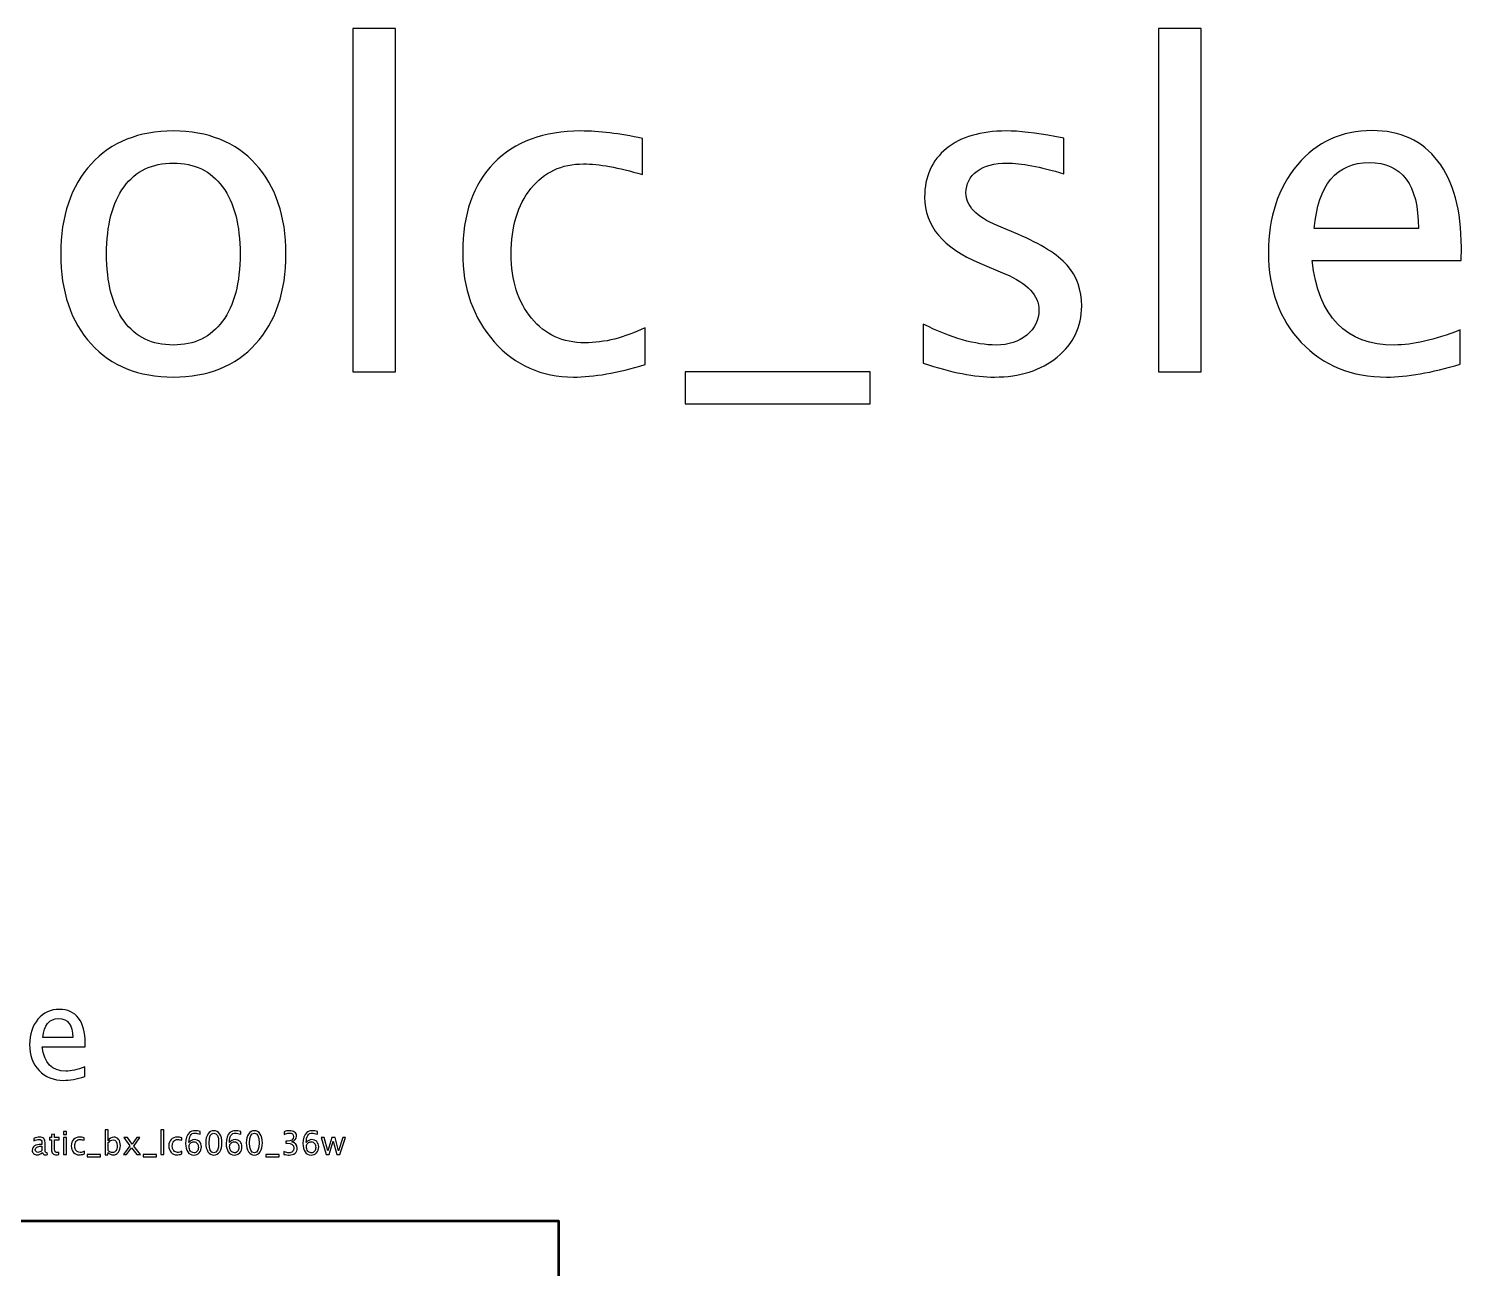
# Model space of a CAD drawing. Header units: centimetres. Extents: x -206 to 200, y -220 to 221.
# Drawn here: x -130 to -73.2, y 172.1 to 221.3 of the extents above; entities that cross this region are included whole.
import ezdxf

# ---------------------------------------------------------------- set-up
doc = ezdxf.new("R2010")
doc.units = ezdxf.units.CM
doc.header["$MEASUREMENT"] = 0
doc.layers.add('Layer 1', color=7, linetype='Continuous')

msp = doc.modelspace()

# ---------------------------------------------------------------- linework, layer by layer
at = {"layer": 'Layer 1', "lineweight": 53}
msp.add_lwpolyline([(-169, 114), (-109, 114), (-109, 174), (-169, 174), (-169, 114)], close=True, dxfattribs=at)
at = {"layer": 'Layer 1'}
for points, knots in [([(-117.17028, 207.67044), (-117.17028, 207.67044), (-117.17028, 221.27002), (-117.17028, 221.27002), (-117.17028, 221.27002), (-117.17028, 221.27002), (-115.47694, 221.27002), (-115.47694, 221.27002), (-115.47694, 221.27002), (-115.47694, 221.27002), (-115.47694, 207.67044), (-115.47694, 207.67044), (-115.47694, 207.67044), (-115.47694, 207.67044), (-117.17028, 207.67044), (-117.17028, 207.67044)], [0, 0, 0, 0, 0.2, 0.2, 0.2, 0.2, 0.4, 0.4, 0.4, 0.4, 0.6, 0.6, 0.6, 0.6, 1, 1, 1, 1]), ([(-85.22626, 207.67044), (-85.22626, 207.67044), (-85.22626, 221.27002), (-85.22626, 221.27002), (-85.22626, 221.27002), (-85.22626, 221.27002), (-83.53292, 221.27002), (-83.53292, 221.27002), (-83.53292, 221.27002), (-83.53292, 221.27002), (-83.53292, 207.67044), (-83.53292, 207.67044), (-83.53292, 207.67044), (-83.53292, 207.67044), (-85.22626, 207.67044), (-85.22626, 207.67044)], [0, 0, 0, 0, 0.2, 0.2, 0.2, 0.2, 0.4, 0.4, 0.4, 0.4, 0.6, 0.6, 0.6, 0.6, 1, 1, 1, 1]), ([(-124.28463, 207.45877), (-125.65752, 207.45877), (-126.74526, 207.89681), (-127.54489, 208.77287), (-127.54489, 208.77287), (-128.34746, 209.64894), (-128.74727, 210.83956), (-128.74727, 212.34181), (-128.74727, 212.34181), (-128.74727, 213.84111), (-128.34746, 215.0288), (-127.54489, 215.90192), (-127.54489, 215.90192), (-126.74526, 216.77505), (-125.65752, 217.21308), (-124.28463, 217.21308), (-124.28463, 217.21308), (-122.91174, 217.21308), (-121.82401, 216.77505), (-121.02438, 215.90192), (-121.02438, 215.90192), (-120.22181, 215.0288), (-119.82199, 213.84111), (-119.82199, 212.34181), (-119.82199, 212.34181), (-119.82199, 210.83956), (-120.22181, 209.64894), (-121.02438, 208.77287), (-121.02438, 208.77287), (-121.82401, 207.89681), (-122.91174, 207.45877), (-124.28463, 207.45877)], [0, 0, 0, 0, 0.11111111, 0.11111111, 0.11111111, 0.11111111, 0.22222222, 0.22222222, 0.22222222, 0.22222222, 0.33333333, 0.33333333, 0.33333333, 0.33333333, 0.44444444, 0.44444444, 0.44444444, 0.44444444, 0.55555556, 0.55555556, 0.55555556, 0.55555556, 0.66666667, 0.66666667, 0.66666667, 0.66666667, 0.77777778, 0.77777778, 0.77777778, 0.77777778, 1, 1, 1, 1]), ([(-105.58153, 207.95266), (-106.67808, 207.6234), (-107.6247, 207.45877), (-108.42139, 207.45877), (-108.42139, 207.45877), (-109.68551, 207.45877), (-110.73208, 207.9262), (-111.56405, 208.85813), (-111.56405, 208.85813), (-112.39602, 209.79299), (-112.81347, 210.97185), (-112.81347, 212.39178), (-112.81347, 212.39178), (-112.81347, 213.90873), (-112.4019, 215.09347), (-111.57875, 215.94014), (-111.57875, 215.94014), (-110.7556, 216.78975), (-109.60613, 217.21308), (-108.13034, 217.21308), (-108.13034, 217.21308), (-107.40421, 217.21308), (-106.58694, 217.11313), (-105.68736, 216.91322), (-105.68736, 216.91322), (-105.68736, 216.91322), (-105.68736, 215.48447), (-105.68736, 215.48447), (-105.68736, 215.48447), (-106.6428, 215.76669), (-107.42185, 215.9078), (-108.02157, 215.9078), (-108.02157, 215.9078), (-108.89176, 215.9078), (-109.58849, 215.58148), (-110.10884, 214.93178), (-110.10884, 214.93178), (-110.62919, 214.28208), (-110.89083, 213.41484), (-110.89083, 212.33299), (-110.89083, 212.33299), (-110.89083, 211.28347), (-110.62037, 210.43681), (-110.08238, 209.78711), (-110.08238, 209.78711), (-109.5444, 209.14035), (-108.84178, 208.81697), (-107.96865, 208.81697), (-107.96865, 208.81697), (-107.19548, 208.81697), (-106.40173, 209.01688), (-105.58153, 209.41669), (-105.58153, 209.41669), (-105.58153, 209.41669), (-105.58153, 207.95266), (-105.58153, 207.95266)], [0, 0, 0, 0, 0.06666667, 0.06666667, 0.06666667, 0.06666667, 0.13333333, 0.13333333, 0.13333333, 0.13333333, 0.2, 0.2, 0.2, 0.2, 0.26666667, 0.26666667, 0.26666667, 0.26666667, 0.33333333, 0.33333333, 0.33333333, 0.33333333, 0.4, 0.4, 0.4, 0.4, 0.46666667, 0.46666667, 0.46666667, 0.46666667, 0.53333333, 0.53333333, 0.53333333, 0.53333333, 0.6, 0.6, 0.6, 0.6, 0.66666667, 0.66666667, 0.66666667, 0.66666667, 0.73333333, 0.73333333, 0.73333333, 0.73333333, 0.8, 0.8, 0.8, 0.8, 0.86666667, 0.86666667, 0.86666667, 0.86666667, 1, 1, 1, 1]), ([(-94.55429, 208.00558), (-94.55429, 208.00558), (-94.55429, 209.5578), (-94.55429, 209.5578), (-94.55429, 209.5578), (-93.44598, 209.00512), (-92.48466, 208.72877), (-91.66445, 208.72877), (-91.66445, 208.72877), (-91.17644, 208.72877), (-90.77074, 208.86107), (-90.4503, 209.12565), (-90.4503, 209.12565), (-90.12986, 209.38729), (-89.96817, 209.71655), (-89.96817, 210.11343), (-89.96817, 210.11343), (-89.96817, 210.69257), (-90.41797, 211.17176), (-91.31755, 211.551), (-91.31755, 211.551), (-91.31755, 211.551), (-92.30827, 211.97139), (-92.30827, 211.97139), (-92.30827, 211.97139), (-93.76935, 212.57699), (-94.50137, 213.45306), (-94.50137, 214.59076), (-94.50137, 214.59076), (-94.50137, 215.40509), (-94.21327, 216.04597), (-93.63706, 216.5134), (-93.63706, 216.5134), (-93.06086, 216.98083), (-92.27005, 217.21308), (-91.26757, 217.21308), (-91.26757, 217.21308), (-90.74723, 217.21308), (-90.10047, 217.14252), (-89.33317, 216.99847), (-89.33317, 216.99847), (-89.33317, 216.99847), (-88.9804, 216.93086), (-88.9804, 216.93086), (-88.9804, 216.93086), (-88.9804, 216.93086), (-88.9804, 215.51975), (-88.9804, 215.51975), (-88.9804, 215.51975), (-89.92408, 215.80197), (-90.67667, 215.94308), (-91.23817, 215.94308), (-91.23817, 215.94308), (-91.73206, 215.94308), (-92.12306, 215.83431), (-92.41998, 215.6197), (-92.41998, 215.6197), (-92.71396, 215.40509), (-92.86095, 215.11699), (-92.86095, 214.75539), (-92.86095, 214.75539), (-92.86095, 214.24681), (-92.44938, 213.81465), (-91.62329, 213.46482), (-91.62329, 213.46482), (-91.62329, 213.46482), (-90.80896, 213.12086), (-90.80896, 213.12086), (-90.80896, 213.12086), (-89.88586, 212.7328), (-89.23322, 212.32123), (-88.85104, 211.88907), (-88.85104, 211.88907), (-88.46593, 211.45692), (-88.27484, 210.916), (-88.27484, 210.26924), (-88.27484, 210.26924), (-88.27484, 209.44903), (-88.59822, 208.77581), (-89.24792, 208.24958), (-89.24792, 208.24958), (-89.89468, 207.72336), (-90.72371, 207.45877), (-91.73206, 207.45877), (-91.73206, 207.45877), (-92.50817, 207.45877), (-93.44598, 207.64104), (-94.55429, 208.00558)], [0, 0, 0, 0, 0.04347826, 0.04347826, 0.04347826, 0.04347826, 0.08695652, 0.08695652, 0.08695652, 0.08695652, 0.13043478, 0.13043478, 0.13043478, 0.13043478, 0.17391304, 0.17391304, 0.17391304, 0.17391304, 0.2173913, 0.2173913, 0.2173913, 0.2173913, 0.26086957, 0.26086957, 0.26086957, 0.26086957, 0.30434783, 0.30434783, 0.30434783, 0.30434783, 0.34782609, 0.34782609, 0.34782609, 0.34782609, 0.39130435, 0.39130435, 0.39130435, 0.39130435, 0.43478261, 0.43478261, 0.43478261, 0.43478261, 0.47826087, 0.47826087, 0.47826087, 0.47826087, 0.52173913, 0.52173913, 0.52173913, 0.52173913, 0.56521739, 0.56521739, 0.56521739, 0.56521739, 0.60869565, 0.60869565, 0.60869565, 0.60869565, 0.65217391, 0.65217391, 0.65217391, 0.65217391, 0.69565217, 0.69565217, 0.69565217, 0.69565217, 0.73913043, 0.73913043, 0.73913043, 0.73913043, 0.7826087, 0.7826087, 0.7826087, 0.7826087, 0.82608696, 0.82608696, 0.82608696, 0.82608696, 0.86956522, 0.86956522, 0.86956522, 0.86956522, 0.91304348, 0.91304348, 0.91304348, 0.91304348, 1, 1, 1, 1]), ([(-73.26709, 207.9703), (-74.4048, 207.62928), (-75.37788, 207.45877), (-76.18926, 207.45877), (-76.18926, 207.45877), (-77.57392, 207.45877), (-78.69987, 207.91738), (-79.56711, 208.83167), (-79.56711, 208.83167), (-80.43436, 209.74595), (-80.86945, 210.93069), (-80.86945, 212.38884), (-80.86945, 212.38884), (-80.86945, 213.80289), (-80.48727, 214.96412), (-79.71998, 215.87252), (-79.71998, 215.87252), (-78.95269, 216.77799), (-77.97079, 217.23072), (-76.77429, 217.23072), (-76.77429, 217.23072), (-75.64246, 217.23072), (-74.76639, 216.82796), (-74.14903, 216.02245), (-74.14903, 216.02245), (-73.53167, 215.21694), (-73.22299, 214.0763), (-73.22299, 212.59757), (-73.22299, 212.59757), (-73.22299, 212.59757), (-73.23181, 212.08016), (-73.23181, 212.08016), (-73.23181, 212.08016), (-73.23181, 212.08016), (-79.14084, 212.08016), (-79.14084, 212.08016), (-79.14084, 212.08016), (-78.89389, 209.8459), (-77.80322, 208.72877), (-75.87176, 208.72877), (-75.87176, 208.72877), (-75.16327, 208.72877), (-74.29602, 208.92868), (-73.26709, 209.3285), (-73.26709, 209.3285), (-73.26709, 209.3285), (-73.26709, 207.9703), (-73.26709, 207.9703)], [0, 0, 0, 0, 0.07692308, 0.07692308, 0.07692308, 0.07692308, 0.15384615, 0.15384615, 0.15384615, 0.15384615, 0.23076923, 0.23076923, 0.23076923, 0.23076923, 0.30769231, 0.30769231, 0.30769231, 0.30769231, 0.38461538, 0.38461538, 0.38461538, 0.38461538, 0.46153846, 0.46153846, 0.46153846, 0.46153846, 0.53846154, 0.53846154, 0.53846154, 0.53846154, 0.61538462, 0.61538462, 0.61538462, 0.61538462, 0.69230769, 0.69230769, 0.69230769, 0.69230769, 0.76923077, 0.76923077, 0.76923077, 0.76923077, 0.84615385, 0.84615385, 0.84615385, 0.84615385, 1, 1, 1, 1]), ([(-124.28757, 208.72877), (-123.44972, 208.72877), (-122.79708, 209.04333), (-122.33259, 209.67539), (-122.33259, 209.67539), (-121.87104, 210.30451), (-121.6388, 211.19528), (-121.6388, 212.34181), (-121.6388, 212.34181), (-121.6388, 213.48539), (-121.87104, 214.37322), (-122.33259, 215.00234), (-122.33259, 215.00234), (-122.79708, 215.62852), (-123.44972, 215.94308), (-124.28757, 215.94308), (-124.28757, 215.94308), (-125.12836, 215.94308), (-125.781, 215.62852), (-126.23961, 215.00234), (-126.23961, 215.00234), (-126.70116, 214.37322), (-126.93046, 213.48539), (-126.93046, 212.34181), (-126.93046, 212.34181), (-126.93046, 211.19528), (-126.70116, 210.30451), (-126.23961, 209.67539), (-126.23961, 209.67539), (-125.781, 209.04333), (-125.12836, 208.72877), (-124.28757, 208.72877)], [0, 0, 0, 0, 0.11111111, 0.11111111, 0.11111111, 0.11111111, 0.22222222, 0.22222222, 0.22222222, 0.22222222, 0.33333333, 0.33333333, 0.33333333, 0.33333333, 0.44444444, 0.44444444, 0.44444444, 0.44444444, 0.55555556, 0.55555556, 0.55555556, 0.55555556, 0.66666667, 0.66666667, 0.66666667, 0.66666667, 0.77777778, 0.77777778, 0.77777778, 0.77777778, 1, 1, 1, 1]), ([(-79.05264, 213.35016), (-79.05264, 213.35016), (-74.92514, 213.35016), (-74.92514, 213.35016), (-74.92514, 213.35016), (-74.92514, 215.09053), (-75.57484, 215.96072), (-76.8713, 215.96072), (-76.8713, 215.96072), (-78.17658, 215.96072), (-78.90271, 215.09053), (-79.05264, 213.35016)], [0, 0, 0, 0, 0.25, 0.25, 0.25, 0.25, 0.5, 0.5, 0.5, 0.5, 1, 1, 1, 1]), ([(-103.99109, 206.40044), (-103.99109, 206.40044), (-103.99109, 207.67044), (-103.99109, 207.67044), (-103.99109, 207.67044), (-103.99109, 207.67044), (-96.65331, 207.67044), (-96.65331, 207.67044), (-96.65331, 207.67044), (-96.65331, 207.67044), (-96.65331, 206.40044), (-96.65331, 206.40044), (-96.65331, 206.40044), (-96.65331, 206.40044), (-103.99109, 206.40044), (-103.99109, 206.40044)], [0, 0, 0, 0, 0.2, 0.2, 0.2, 0.2, 0.4, 0.4, 0.4, 0.4, 0.6, 0.6, 0.6, 0.6, 1, 1, 1, 1]), ([(-127.79277, 179.72633), (-128.12043, 179.62812), (-128.40068, 179.57901), (-128.63436, 179.57901), (-128.63436, 179.57901), (-129.03314, 179.57901), (-129.35741, 179.71109), (-129.60718, 179.9744), (-129.60718, 179.9744), (-129.85694, 180.23772), (-129.98225, 180.57892), (-129.98225, 180.99887), (-129.98225, 180.99887), (-129.98225, 181.40612), (-129.87218, 181.74055), (-129.6512, 182.00217), (-129.6512, 182.00217), (-129.43022, 182.26294), (-129.14744, 182.39333), (-128.80284, 182.39333), (-128.80284, 182.39333), (-128.47688, 182.39333), (-128.22457, 182.27734), (-128.04677, 182.04535), (-128.04677, 182.04535), (-127.86897, 181.81336), (-127.78007, 181.48486), (-127.78007, 181.05898), (-127.78007, 181.05898), (-127.78007, 181.05898), (-127.78261, 180.90997), (-127.78261, 180.90997), (-127.78261, 180.90997), (-127.78261, 180.90997), (-129.48441, 180.90997), (-129.48441, 180.90997), (-129.48441, 180.90997), (-129.41329, 180.2665), (-129.09918, 179.94477), (-128.54292, 179.94477), (-128.54292, 179.94477), (-128.33887, 179.94477), (-128.0891, 180.00234), (-127.79277, 180.11749), (-127.79277, 180.11749), (-127.79277, 180.11749), (-127.79277, 179.72633), (-127.79277, 179.72633)], [0, 0, 0, 0, 0.07692308, 0.07692308, 0.07692308, 0.07692308, 0.15384615, 0.15384615, 0.15384615, 0.15384615, 0.23076923, 0.23076923, 0.23076923, 0.23076923, 0.30769231, 0.30769231, 0.30769231, 0.30769231, 0.38461538, 0.38461538, 0.38461538, 0.38461538, 0.46153846, 0.46153846, 0.46153846, 0.46153846, 0.53846154, 0.53846154, 0.53846154, 0.53846154, 0.61538462, 0.61538462, 0.61538462, 0.61538462, 0.69230769, 0.69230769, 0.69230769, 0.69230769, 0.76923077, 0.76923077, 0.76923077, 0.76923077, 0.84615385, 0.84615385, 0.84615385, 0.84615385, 1, 1, 1, 1]), ([(-129.45901, 181.27573), (-129.45901, 181.27573), (-128.27029, 181.27573), (-128.27029, 181.27573), (-128.27029, 181.27573), (-128.27029, 181.77696), (-128.4574, 182.02757), (-128.83078, 182.02757), (-128.83078, 182.02757), (-129.2067, 182.02757), (-129.41583, 181.77696), (-129.45901, 181.27573)], [0, 0, 0, 0, 0.25, 0.25, 0.25, 0.25, 0.5, 0.5, 0.5, 0.5, 1, 1, 1, 1]), ([(-129.47341, 176.7257), (-129.54664, 176.65839), (-129.61713, 176.62473), (-129.68486, 176.62473), (-129.68486, 176.62473), (-129.74053, 176.62473), (-129.78689, 176.64209), (-129.8235, 176.67701), (-129.8235, 176.67701), (-129.86033, 176.71194), (-129.87875, 176.75596), (-129.87875, 176.80909), (-129.87875, 176.80909), (-129.87875, 176.88254), (-129.84785, 176.93906), (-129.78604, 176.97843), (-129.78604, 176.97843), (-129.72423, 177.0178), (-129.63554, 177.03748), (-129.51997, 177.03748), (-129.51997, 177.03748), (-129.51997, 177.03748), (-129.4914, 177.03748), (-129.4914, 177.03748), (-129.4914, 177.03748), (-129.4914, 177.03748), (-129.4914, 177.11855), (-129.4914, 177.11855), (-129.4914, 177.11855), (-129.4914, 177.19665), (-129.53204, 177.2356), (-129.61353, 177.2356), (-129.61353, 177.2356), (-129.67661, 177.2356), (-129.74561, 177.2157), (-129.82033, 177.17591), (-129.82033, 177.17591), (-129.82033, 177.17591), (-129.82033, 177.27624), (-129.82033, 177.27624), (-129.82033, 177.27624), (-129.7382, 177.31011), (-129.66073, 177.32704), (-129.58813, 177.32704), (-129.58813, 177.32704), (-129.51341, 177.32704), (-129.45817, 177.31011), (-129.42282, 177.27603), (-129.42282, 177.27603), (-129.38726, 177.24195), (-129.36948, 177.18946), (-129.36948, 177.11855), (-129.36948, 177.11855), (-129.36948, 177.11855), (-129.36948, 176.81438), (-129.36948, 176.81438), (-129.36948, 176.81438), (-129.36948, 176.74475), (-129.3481, 176.70982), (-129.30513, 176.70982), (-129.30513, 176.70982), (-129.29984, 176.70982), (-129.29201, 176.71067), (-129.28164, 176.71236), (-129.28164, 176.71236), (-129.28164, 176.71236), (-129.27296, 176.64463), (-129.27296, 176.64463), (-129.27296, 176.64463), (-129.30069, 176.63129), (-129.33117, 176.62473), (-129.36461, 176.62473), (-129.36461, 176.62473), (-129.42155, 176.62473), (-129.45774, 176.65839), (-129.47341, 176.7257)], [0, 0, 0, 0, 0.05, 0.05, 0.05, 0.05, 0.1, 0.1, 0.1, 0.1, 0.15, 0.15, 0.15, 0.15, 0.2, 0.2, 0.2, 0.2, 0.25, 0.25, 0.25, 0.25, 0.3, 0.3, 0.3, 0.3, 0.35, 0.35, 0.35, 0.35, 0.4, 0.4, 0.4, 0.4, 0.45, 0.45, 0.45, 0.45, 0.5, 0.5, 0.5, 0.5, 0.55, 0.55, 0.55, 0.55, 0.6, 0.6, 0.6, 0.6, 0.65, 0.65, 0.65, 0.65, 0.7, 0.7, 0.7, 0.7, 0.75, 0.75, 0.75, 0.75, 0.8, 0.8, 0.8, 0.8, 0.85, 0.85, 0.85, 0.85, 0.9, 0.9, 0.9, 0.9, 1, 1, 1, 1]), ([(-128.81809, 176.64018), (-128.85577, 176.62981), (-128.88857, 176.62473), (-128.9163, 176.62473), (-128.9163, 176.62473), (-128.97853, 176.62473), (-129.027, 176.64251), (-129.06172, 176.67807), (-129.06172, 176.67807), (-129.09664, 176.71363), (-129.114, 176.76295), (-129.114, 176.82624), (-129.114, 176.82624), (-129.114, 176.82624), (-129.114, 177.22163), (-129.114, 177.22163), (-129.114, 177.22163), (-129.114, 177.22163), (-129.19824, 177.22163), (-129.19824, 177.22163), (-129.19824, 177.22163), (-129.19824, 177.22163), (-129.19824, 177.31307), (-129.19824, 177.31307), (-129.19824, 177.31307), (-129.19824, 177.31307), (-129.114, 177.31307), (-129.114, 177.31307), (-129.114, 177.31307), (-129.114, 177.31307), (-129.114, 177.43478), (-129.114, 177.43478), (-129.114, 177.43478), (-129.114, 177.43478), (-128.99208, 177.44642), (-128.99208, 177.44642), (-128.99208, 177.44642), (-128.99208, 177.44642), (-128.99208, 177.31307), (-128.99208, 177.31307), (-128.99208, 177.31307), (-128.99208, 177.31307), (-128.81555, 177.31307), (-128.81555, 177.31307), (-128.81555, 177.31307), (-128.81555, 177.31307), (-128.81555, 177.22163), (-128.81555, 177.22163), (-128.81555, 177.22163), (-128.81555, 177.22163), (-128.99208, 177.22163), (-128.99208, 177.22163), (-128.99208, 177.22163), (-128.99208, 177.22163), (-128.99208, 176.84825), (-128.99208, 176.84825), (-128.99208, 176.84825), (-128.99208, 176.7602), (-128.95377, 176.71617), (-128.87736, 176.71617), (-128.87736, 176.71617), (-128.86106, 176.71617), (-128.84137, 176.71892), (-128.81809, 176.72421), (-128.81809, 176.72421), (-128.81809, 176.72421), (-128.81809, 176.64018), (-128.81809, 176.64018)], [0, 0, 0, 0, 0.05555556, 0.05555556, 0.05555556, 0.05555556, 0.11111111, 0.11111111, 0.11111111, 0.11111111, 0.16666667, 0.16666667, 0.16666667, 0.16666667, 0.22222222, 0.22222222, 0.22222222, 0.22222222, 0.27777778, 0.27777778, 0.27777778, 0.27777778, 0.33333333, 0.33333333, 0.33333333, 0.33333333, 0.38888889, 0.38888889, 0.38888889, 0.38888889, 0.44444444, 0.44444444, 0.44444444, 0.44444444, 0.5, 0.5, 0.5, 0.5, 0.55555556, 0.55555556, 0.55555556, 0.55555556, 0.61111111, 0.61111111, 0.61111111, 0.61111111, 0.66666667, 0.66666667, 0.66666667, 0.66666667, 0.72222222, 0.72222222, 0.72222222, 0.72222222, 0.77777778, 0.77777778, 0.77777778, 0.77777778, 0.83333333, 0.83333333, 0.83333333, 0.83333333, 0.88888889, 0.88888889, 0.88888889, 0.88888889, 1, 1, 1, 1]), ([(-128.6441, 177.43626), (-128.6441, 177.43626), (-128.6441, 177.55818), (-128.6441, 177.55818), (-128.6441, 177.55818), (-128.6441, 177.55818), (-128.52218, 177.55818), (-128.52218, 177.55818), (-128.52218, 177.55818), (-128.52218, 177.55818), (-128.52218, 177.43626), (-128.52218, 177.43626), (-128.52218, 177.43626), (-128.52218, 177.43626), (-128.6441, 177.43626), (-128.6441, 177.43626)], [0, 0, 0, 0, 0.2, 0.2, 0.2, 0.2, 0.4, 0.4, 0.4, 0.4, 0.6, 0.6, 0.6, 0.6, 1, 1, 1, 1]), ([(-128.6441, 176.63997), (-128.6441, 176.63997), (-128.6441, 177.31307), (-128.6441, 177.31307), (-128.6441, 177.31307), (-128.6441, 177.31307), (-128.52218, 177.31307), (-128.52218, 177.31307), (-128.52218, 177.31307), (-128.52218, 177.31307), (-128.52218, 176.63997), (-128.52218, 176.63997), (-128.52218, 176.63997), (-128.52218, 176.63997), (-128.6441, 176.63997), (-128.6441, 176.63997)], [0, 0, 0, 0, 0.2, 0.2, 0.2, 0.2, 0.4, 0.4, 0.4, 0.4, 0.6, 0.6, 0.6, 0.6, 1, 1, 1, 1]), ([(-127.80971, 176.66029), (-127.88866, 176.63658), (-127.95682, 176.62473), (-128.01418, 176.62473), (-128.01418, 176.62473), (-128.1052, 176.62473), (-128.18055, 176.65839), (-128.24045, 176.72548), (-128.24045, 176.72548), (-128.30035, 176.79279), (-128.33041, 176.87767), (-128.33041, 176.97991), (-128.33041, 176.97991), (-128.33041, 177.08913), (-128.30078, 177.17443), (-128.24151, 177.23539), (-128.24151, 177.23539), (-128.18224, 177.29656), (-128.09948, 177.32704), (-127.99322, 177.32704), (-127.99322, 177.32704), (-127.94094, 177.32704), (-127.8821, 177.31984), (-127.81733, 177.30545), (-127.81733, 177.30545), (-127.81733, 177.30545), (-127.81733, 177.20258), (-127.81733, 177.20258), (-127.81733, 177.20258), (-127.88612, 177.2229), (-127.94221, 177.23306), (-127.98539, 177.23306), (-127.98539, 177.23306), (-128.04805, 177.23306), (-128.09821, 177.20957), (-128.13568, 177.16279), (-128.13568, 177.16279), (-128.17314, 177.11601), (-128.19198, 177.05357), (-128.19198, 176.97567), (-128.19198, 176.97567), (-128.19198, 176.90011), (-128.17251, 176.83915), (-128.13377, 176.79237), (-128.13377, 176.79237), (-128.09504, 176.7458), (-128.04445, 176.72252), (-127.98158, 176.72252), (-127.98158, 176.72252), (-127.92591, 176.72252), (-127.86876, 176.73691), (-127.80971, 176.7657), (-127.80971, 176.7657), (-127.80971, 176.7657), (-127.80971, 176.66029), (-127.80971, 176.66029)], [0, 0, 0, 0, 0.06666667, 0.06666667, 0.06666667, 0.06666667, 0.13333333, 0.13333333, 0.13333333, 0.13333333, 0.2, 0.2, 0.2, 0.2, 0.26666667, 0.26666667, 0.26666667, 0.26666667, 0.33333333, 0.33333333, 0.33333333, 0.33333333, 0.4, 0.4, 0.4, 0.4, 0.46666667, 0.46666667, 0.46666667, 0.46666667, 0.53333333, 0.53333333, 0.53333333, 0.53333333, 0.6, 0.6, 0.6, 0.6, 0.66666667, 0.66666667, 0.66666667, 0.66666667, 0.73333333, 0.73333333, 0.73333333, 0.73333333, 0.8, 0.8, 0.8, 0.8, 0.86666667, 0.86666667, 0.86666667, 0.86666667, 1, 1, 1, 1]), ([(-126.99162, 176.63235), (-126.99162, 176.63235), (-126.99162, 177.61914), (-126.99162, 177.61914), (-126.99162, 177.61914), (-126.99162, 177.61914), (-126.8697, 177.61914), (-126.8697, 177.61914), (-126.8697, 177.61914), (-126.8697, 177.61914), (-126.8697, 177.18586), (-126.8697, 177.18586), (-126.8697, 177.18586), (-126.81975, 177.28005), (-126.7446, 177.32704), (-126.64449, 177.32704), (-126.64449, 177.32704), (-126.56342, 177.32704), (-126.49971, 177.29762), (-126.45314, 177.23856), (-126.45314, 177.23856), (-126.40657, 177.17951), (-126.38329, 177.09886), (-126.38329, 176.99663), (-126.38329, 176.99663), (-126.38329, 176.88529), (-126.40975, 176.79533), (-126.46245, 176.72718), (-126.46245, 176.72718), (-126.51516, 176.65881), (-126.58458, 176.62473), (-126.67052, 176.62473), (-126.67052, 176.62473), (-126.75032, 176.62473), (-126.81678, 176.65521), (-126.8697, 176.71638), (-126.8697, 176.71638), (-126.8697, 176.71638), (-126.88452, 176.63235), (-126.88452, 176.63235), (-126.88452, 176.63235), (-126.88452, 176.63235), (-126.99162, 176.63235), (-126.99162, 176.63235)], [0, 0, 0, 0, 0.08333333, 0.08333333, 0.08333333, 0.08333333, 0.16666667, 0.16666667, 0.16666667, 0.16666667, 0.25, 0.25, 0.25, 0.25, 0.33333333, 0.33333333, 0.33333333, 0.33333333, 0.41666667, 0.41666667, 0.41666667, 0.41666667, 0.5, 0.5, 0.5, 0.5, 0.58333333, 0.58333333, 0.58333333, 0.58333333, 0.66666667, 0.66666667, 0.66666667, 0.66666667, 0.75, 0.75, 0.75, 0.75, 0.83333333, 0.83333333, 0.83333333, 0.83333333, 1, 1, 1, 1]), ([(-126.8697, 176.80041), (-126.80683, 176.74432), (-126.74693, 176.71617), (-126.68999, 176.71617), (-126.68999, 176.71617), (-126.6339, 176.71617), (-126.59051, 176.73967), (-126.56003, 176.78644), (-126.56003, 176.78644), (-126.52934, 176.83322), (-126.5141, 176.89905), (-126.5141, 176.98414), (-126.5141, 176.98414), (-126.5141, 177.14162), (-126.56617, 177.22036), (-126.67031, 177.22036), (-126.67031, 177.22036), (-126.73847, 177.22036), (-126.80493, 177.18353), (-126.8697, 177.10966), (-126.8697, 177.10966), (-126.8697, 177.10966), (-126.8697, 176.80041), (-126.8697, 176.80041)], [0, 0, 0, 0, 0.14285714, 0.14285714, 0.14285714, 0.14285714, 0.28571429, 0.28571429, 0.28571429, 0.28571429, 0.42857143, 0.42857143, 0.42857143, 0.42857143, 0.57142857, 0.57142857, 0.57142857, 0.57142857, 0.71428571, 0.71428571, 0.71428571, 0.71428571, 1, 1, 1, 1]), ([(-126.25968, 176.63997), (-126.25968, 176.63997), (-126.00335, 176.98732), (-126.00335, 176.98732), (-126.00335, 176.98732), (-126.00335, 176.98732), (-126.25206, 177.31307), (-126.25206, 177.31307), (-126.25206, 177.31307), (-126.25206, 177.31307), (-126.10664, 177.31307), (-126.10664, 177.31307), (-126.10664, 177.31307), (-126.10664, 177.31307), (-125.91022, 177.05378), (-125.91022, 177.05378), (-125.91022, 177.05378), (-125.91022, 177.05378), (-125.73242, 177.31307), (-125.73242, 177.31307), (-125.73242, 177.31307), (-125.73242, 177.31307), (-125.61325, 177.31307), (-125.61325, 177.31307), (-125.61325, 177.31307), (-125.61325, 177.31307), (-125.84608, 176.97165), (-125.84608, 176.97165), (-125.84608, 176.97165), (-125.84608, 176.97165), (-125.59293, 176.63997), (-125.59293, 176.63997), (-125.59293, 176.63997), (-125.59293, 176.63997), (-125.73834, 176.63997), (-125.73834, 176.63997), (-125.73834, 176.63997), (-125.73834, 176.63997), (-125.94112, 176.90667), (-125.94112, 176.90667), (-125.94112, 176.90667), (-125.94112, 176.90667), (-126.13734, 176.63997), (-126.13734, 176.63997), (-126.13734, 176.63997), (-126.13734, 176.63997), (-126.25968, 176.63997), (-126.25968, 176.63997)], [0, 0, 0, 0, 0.07692308, 0.07692308, 0.07692308, 0.07692308, 0.15384615, 0.15384615, 0.15384615, 0.15384615, 0.23076923, 0.23076923, 0.23076923, 0.23076923, 0.30769231, 0.30769231, 0.30769231, 0.30769231, 0.38461538, 0.38461538, 0.38461538, 0.38461538, 0.46153846, 0.46153846, 0.46153846, 0.46153846, 0.53846154, 0.53846154, 0.53846154, 0.53846154, 0.61538462, 0.61538462, 0.61538462, 0.61538462, 0.69230769, 0.69230769, 0.69230769, 0.69230769, 0.76923077, 0.76923077, 0.76923077, 0.76923077, 0.84615385, 0.84615385, 0.84615385, 0.84615385, 1, 1, 1, 1]), ([(-124.77844, 176.63997), (-124.77844, 176.63997), (-124.77844, 177.61914), (-124.77844, 177.61914), (-124.77844, 177.61914), (-124.77844, 177.61914), (-124.65652, 177.61914), (-124.65652, 177.61914), (-124.65652, 177.61914), (-124.65652, 177.61914), (-124.65652, 176.63997), (-124.65652, 176.63997), (-124.65652, 176.63997), (-124.65652, 176.63997), (-124.77844, 176.63997), (-124.77844, 176.63997)], [0, 0, 0, 0, 0.2, 0.2, 0.2, 0.2, 0.4, 0.4, 0.4, 0.4, 0.6, 0.6, 0.6, 0.6, 1, 1, 1, 1]), ([(-123.94405, 176.66029), (-124.023, 176.63658), (-124.09116, 176.62473), (-124.14852, 176.62473), (-124.14852, 176.62473), (-124.23954, 176.62473), (-124.31489, 176.65839), (-124.37479, 176.72548), (-124.37479, 176.72548), (-124.43469, 176.79279), (-124.46475, 176.87767), (-124.46475, 176.97991), (-124.46475, 176.97991), (-124.46475, 177.08913), (-124.43512, 177.17443), (-124.37585, 177.23539), (-124.37585, 177.23539), (-124.31658, 177.29656), (-124.23382, 177.32704), (-124.12756, 177.32704), (-124.12756, 177.32704), (-124.07528, 177.32704), (-124.01644, 177.31984), (-123.95167, 177.30545), (-123.95167, 177.30545), (-123.95167, 177.30545), (-123.95167, 177.20258), (-123.95167, 177.20258), (-123.95167, 177.20258), (-124.02046, 177.2229), (-124.07655, 177.23306), (-124.11973, 177.23306), (-124.11973, 177.23306), (-124.18239, 177.23306), (-124.23255, 177.20957), (-124.27002, 177.16279), (-124.27002, 177.16279), (-124.30748, 177.11601), (-124.32632, 177.05357), (-124.32632, 176.97567), (-124.32632, 176.97567), (-124.32632, 176.90011), (-124.30685, 176.83915), (-124.26811, 176.79237), (-124.26811, 176.79237), (-124.22938, 176.7458), (-124.17879, 176.72252), (-124.11592, 176.72252), (-124.11592, 176.72252), (-124.06025, 176.72252), (-124.0031, 176.73691), (-123.94405, 176.7657), (-123.94405, 176.7657), (-123.94405, 176.7657), (-123.94405, 176.66029), (-123.94405, 176.66029)], [0, 0, 0, 0, 0.06666667, 0.06666667, 0.06666667, 0.06666667, 0.13333333, 0.13333333, 0.13333333, 0.13333333, 0.2, 0.2, 0.2, 0.2, 0.26666667, 0.26666667, 0.26666667, 0.26666667, 0.33333333, 0.33333333, 0.33333333, 0.33333333, 0.4, 0.4, 0.4, 0.4, 0.46666667, 0.46666667, 0.46666667, 0.46666667, 0.53333333, 0.53333333, 0.53333333, 0.53333333, 0.6, 0.6, 0.6, 0.6, 0.66666667, 0.66666667, 0.66666667, 0.66666667, 0.73333333, 0.73333333, 0.73333333, 0.73333333, 0.8, 0.8, 0.8, 0.8, 0.86666667, 0.86666667, 0.86666667, 0.86666667, 1, 1, 1, 1]), ([(-123.66444, 177.1158), (-123.60602, 177.19136), (-123.53257, 177.22925), (-123.44409, 177.22925), (-123.44409, 177.22925), (-123.36387, 177.22925), (-123.29826, 177.20279), (-123.24703, 177.14966), (-123.24703, 177.14966), (-123.19602, 177.09654), (-123.17041, 177.02838), (-123.17041, 176.94519), (-123.17041, 176.94519), (-123.17041, 176.84973), (-123.19898, 176.7712), (-123.25635, 176.70961), (-123.25635, 176.70961), (-123.31371, 176.64801), (-123.38652, 176.61711), (-123.47521, 176.61711), (-123.47521, 176.61711), (-123.57596, 176.61711), (-123.65513, 176.65796), (-123.71206, 176.73945), (-123.71206, 176.73945), (-123.76921, 176.82116), (-123.79779, 176.93419), (-123.79779, 177.07833), (-123.79779, 177.07833), (-123.79779, 177.27264), (-123.74784, 177.41509), (-123.64814, 177.50611), (-123.64814, 177.50611), (-123.59395, 177.55606), (-123.51902, 177.58104), (-123.42356, 177.58104), (-123.42356, 177.58104), (-123.36811, 177.58104), (-123.29931, 177.56961), (-123.2174, 177.54675), (-123.2174, 177.54675), (-123.2174, 177.54675), (-123.2174, 177.44007), (-123.2174, 177.44007), (-123.2174, 177.44007), (-123.30397, 177.47309), (-123.37509, 177.4896), (-123.43097, 177.4896), (-123.43097, 177.4896), (-123.58655, 177.4896), (-123.66444, 177.36493), (-123.66444, 177.1158)], [0, 0, 0, 0, 0.07142857, 0.07142857, 0.07142857, 0.07142857, 0.14285714, 0.14285714, 0.14285714, 0.14285714, 0.21428571, 0.21428571, 0.21428571, 0.21428571, 0.28571429, 0.28571429, 0.28571429, 0.28571429, 0.35714286, 0.35714286, 0.35714286, 0.35714286, 0.42857143, 0.42857143, 0.42857143, 0.42857143, 0.5, 0.5, 0.5, 0.5, 0.57142857, 0.57142857, 0.57142857, 0.57142857, 0.64285714, 0.64285714, 0.64285714, 0.64285714, 0.71428571, 0.71428571, 0.71428571, 0.71428571, 0.78571429, 0.78571429, 0.78571429, 0.78571429, 0.85714286, 0.85714286, 0.85714286, 0.85714286, 1, 1, 1, 1]), ([(-122.6785, 176.61711), (-122.77481, 176.61711), (-122.85249, 176.66135), (-122.91133, 176.74961), (-122.91133, 176.74961), (-122.97039, 176.83788), (-122.99981, 176.9543), (-122.99981, 177.09908), (-122.99981, 177.09908), (-122.99981, 177.24386), (-122.97039, 177.36027), (-122.91133, 177.44854), (-122.91133, 177.44854), (-122.85249, 177.5368), (-122.77481, 177.58104), (-122.6785, 177.58104), (-122.6785, 177.58104), (-122.58177, 177.58104), (-122.50409, 177.53701), (-122.44524, 177.44896), (-122.44524, 177.44896), (-122.38661, 177.36091), (-122.35719, 177.24428), (-122.35719, 177.09908), (-122.35719, 177.09908), (-122.35719, 176.9543), (-122.38661, 176.83788), (-122.44524, 176.74961), (-122.44524, 176.74961), (-122.50409, 176.66135), (-122.58177, 176.61711), (-122.6785, 176.61711)], [0, 0, 0, 0, 0.11111111, 0.11111111, 0.11111111, 0.11111111, 0.22222222, 0.22222222, 0.22222222, 0.22222222, 0.33333333, 0.33333333, 0.33333333, 0.33333333, 0.44444444, 0.44444444, 0.44444444, 0.44444444, 0.55555556, 0.55555556, 0.55555556, 0.55555556, 0.66666667, 0.66666667, 0.66666667, 0.66666667, 0.77777778, 0.77777778, 0.77777778, 0.77777778, 1, 1, 1, 1]), ([(-122.67871, 176.70855), (-122.5515, 176.70855), (-122.488, 176.83873), (-122.488, 177.09908), (-122.488, 177.09908), (-122.488, 177.35943), (-122.5515, 177.4896), (-122.67871, 177.4896), (-122.67871, 177.4896), (-122.8055, 177.4896), (-122.869, 177.35943), (-122.869, 177.09908), (-122.869, 177.09908), (-122.869, 176.83873), (-122.8055, 176.70855), (-122.67871, 176.70855)], [0, 0, 0, 0, 0.2, 0.2, 0.2, 0.2, 0.4, 0.4, 0.4, 0.4, 0.6, 0.6, 0.6, 0.6, 1, 1, 1, 1]), ([(-122.05832, 177.1158), (-121.9999, 177.19136), (-121.92645, 177.22925), (-121.83797, 177.22925), (-121.83797, 177.22925), (-121.75775, 177.22925), (-121.69214, 177.20279), (-121.64091, 177.14966), (-121.64091, 177.14966), (-121.5899, 177.09654), (-121.56429, 177.02838), (-121.56429, 176.94519), (-121.56429, 176.94519), (-121.56429, 176.84973), (-121.59286, 176.7712), (-121.65023, 176.70961), (-121.65023, 176.70961), (-121.70759, 176.64801), (-121.7804, 176.61711), (-121.86909, 176.61711), (-121.86909, 176.61711), (-121.96984, 176.61711), (-122.04901, 176.65796), (-122.10594, 176.73945), (-122.10594, 176.73945), (-122.16309, 176.82116), (-122.19167, 176.93419), (-122.19167, 177.07833), (-122.19167, 177.07833), (-122.19167, 177.27264), (-122.14172, 177.41509), (-122.04202, 177.50611), (-122.04202, 177.50611), (-121.98783, 177.55606), (-121.9129, 177.58104), (-121.81744, 177.58104), (-121.81744, 177.58104), (-121.76199, 177.58104), (-121.69319, 177.56961), (-121.61128, 177.54675), (-121.61128, 177.54675), (-121.61128, 177.54675), (-121.61128, 177.44007), (-121.61128, 177.44007), (-121.61128, 177.44007), (-121.69785, 177.47309), (-121.76897, 177.4896), (-121.82485, 177.4896), (-121.82485, 177.4896), (-121.98043, 177.4896), (-122.05832, 177.36493), (-122.05832, 177.1158)], [0, 0, 0, 0, 0.07142857, 0.07142857, 0.07142857, 0.07142857, 0.14285714, 0.14285714, 0.14285714, 0.14285714, 0.21428571, 0.21428571, 0.21428571, 0.21428571, 0.28571429, 0.28571429, 0.28571429, 0.28571429, 0.35714286, 0.35714286, 0.35714286, 0.35714286, 0.42857143, 0.42857143, 0.42857143, 0.42857143, 0.5, 0.5, 0.5, 0.5, 0.57142857, 0.57142857, 0.57142857, 0.57142857, 0.64285714, 0.64285714, 0.64285714, 0.64285714, 0.71428571, 0.71428571, 0.71428571, 0.71428571, 0.78571429, 0.78571429, 0.78571429, 0.78571429, 0.85714286, 0.85714286, 0.85714286, 0.85714286, 1, 1, 1, 1]), ([(-121.07238, 176.61711), (-121.16869, 176.61711), (-121.24637, 176.66135), (-121.30521, 176.74961), (-121.30521, 176.74961), (-121.36427, 176.83788), (-121.39369, 176.9543), (-121.39369, 177.09908), (-121.39369, 177.09908), (-121.39369, 177.24386), (-121.36427, 177.36027), (-121.30521, 177.44854), (-121.30521, 177.44854), (-121.24637, 177.5368), (-121.16869, 177.58104), (-121.07238, 177.58104), (-121.07238, 177.58104), (-120.97565, 177.58104), (-120.89797, 177.53701), (-120.83912, 177.44896), (-120.83912, 177.44896), (-120.78049, 177.36091), (-120.75107, 177.24428), (-120.75107, 177.09908), (-120.75107, 177.09908), (-120.75107, 176.9543), (-120.78049, 176.83788), (-120.83912, 176.74961), (-120.83912, 176.74961), (-120.89797, 176.66135), (-120.97565, 176.61711), (-121.07238, 176.61711)], [0, 0, 0, 0, 0.11111111, 0.11111111, 0.11111111, 0.11111111, 0.22222222, 0.22222222, 0.22222222, 0.22222222, 0.33333333, 0.33333333, 0.33333333, 0.33333333, 0.44444444, 0.44444444, 0.44444444, 0.44444444, 0.55555556, 0.55555556, 0.55555556, 0.55555556, 0.66666667, 0.66666667, 0.66666667, 0.66666667, 0.77777778, 0.77777778, 0.77777778, 0.77777778, 1, 1, 1, 1]), ([(-121.07259, 176.70855), (-120.94538, 176.70855), (-120.88188, 176.83873), (-120.88188, 177.09908), (-120.88188, 177.09908), (-120.88188, 177.35943), (-120.94538, 177.4896), (-121.07259, 177.4896), (-121.07259, 177.4896), (-121.19938, 177.4896), (-121.26288, 177.35943), (-121.26288, 177.09908), (-121.26288, 177.09908), (-121.26288, 176.83873), (-121.19938, 176.70855), (-121.07259, 176.70855)], [0, 0, 0, 0, 0.2, 0.2, 0.2, 0.2, 0.4, 0.4, 0.4, 0.4, 0.6, 0.6, 0.6, 0.6, 1, 1, 1, 1]), ([(-119.9061, 176.64632), (-119.9061, 176.64632), (-119.9061, 176.76062), (-119.9061, 176.76062), (-119.9061, 176.76062), (-119.81889, 176.72591), (-119.75052, 176.70855), (-119.70036, 176.70855), (-119.70036, 176.70855), (-119.6413, 176.70855), (-119.59368, 176.72548), (-119.55706, 176.75956), (-119.55706, 176.75956), (-119.52044, 176.79364), (-119.50224, 176.83809), (-119.50224, 176.8927), (-119.50224, 176.8927), (-119.50224, 177.02224), (-119.59241, 177.08701), (-119.77275, 177.08701), (-119.77275, 177.08701), (-119.77275, 177.08701), (-119.82101, 177.08701), (-119.82101, 177.08701), (-119.82101, 177.08701), (-119.82101, 177.08701), (-119.82101, 177.16893), (-119.82101, 177.16893), (-119.82101, 177.16893), (-119.82101, 177.16893), (-119.77825, 177.16956), (-119.77825, 177.16956), (-119.77825, 177.16956), (-119.60871, 177.16956), (-119.52383, 177.22925), (-119.52383, 177.34884), (-119.52383, 177.34884), (-119.52383, 177.44261), (-119.58013, 177.4896), (-119.69253, 177.4896), (-119.69253, 177.4896), (-119.75285, 177.4896), (-119.81974, 177.47224), (-119.8934, 177.43753), (-119.8934, 177.43753), (-119.8934, 177.43753), (-119.8934, 177.54421), (-119.8934, 177.54421), (-119.8934, 177.54421), (-119.82122, 177.56876), (-119.75158, 177.58104), (-119.6847, 177.58104), (-119.6847, 177.58104), (-119.59368, 177.58104), (-119.52362, 177.56284), (-119.47493, 177.52643), (-119.47493, 177.52643), (-119.42625, 177.49024), (-119.40191, 177.43753), (-119.40191, 177.36853), (-119.40191, 177.36853), (-119.40191, 177.26079), (-119.46562, 177.18395), (-119.59326, 177.13823), (-119.59326, 177.13823), (-119.4453, 177.10373), (-119.37143, 177.02266), (-119.37143, 176.89461), (-119.37143, 176.89461), (-119.37143, 176.80825), (-119.4, 176.7403), (-119.45694, 176.69098), (-119.45694, 176.69098), (-119.51388, 176.64166), (-119.5922, 176.61711), (-119.69168, 176.61711), (-119.69168, 176.61711), (-119.74841, 176.61711), (-119.81974, 176.62685), (-119.9061, 176.64632)], [0, 0, 0, 0, 0.04761905, 0.04761905, 0.04761905, 0.04761905, 0.0952381, 0.0952381, 0.0952381, 0.0952381, 0.14285714, 0.14285714, 0.14285714, 0.14285714, 0.19047619, 0.19047619, 0.19047619, 0.19047619, 0.23809524, 0.23809524, 0.23809524, 0.23809524, 0.28571429, 0.28571429, 0.28571429, 0.28571429, 0.33333333, 0.33333333, 0.33333333, 0.33333333, 0.38095238, 0.38095238, 0.38095238, 0.38095238, 0.42857143, 0.42857143, 0.42857143, 0.42857143, 0.47619048, 0.47619048, 0.47619048, 0.47619048, 0.52380952, 0.52380952, 0.52380952, 0.52380952, 0.57142857, 0.57142857, 0.57142857, 0.57142857, 0.61904762, 0.61904762, 0.61904762, 0.61904762, 0.66666667, 0.66666667, 0.66666667, 0.66666667, 0.71428571, 0.71428571, 0.71428571, 0.71428571, 0.76190476, 0.76190476, 0.76190476, 0.76190476, 0.80952381, 0.80952381, 0.80952381, 0.80952381, 0.85714286, 0.85714286, 0.85714286, 0.85714286, 0.9047619, 0.9047619, 0.9047619, 0.9047619, 1, 1, 1, 1]), ([(-119.01414, 177.1158), (-118.95572, 177.19136), (-118.88227, 177.22925), (-118.79379, 177.22925), (-118.79379, 177.22925), (-118.71357, 177.22925), (-118.64796, 177.20279), (-118.59673, 177.14966), (-118.59673, 177.14966), (-118.54572, 177.09654), (-118.52011, 177.02838), (-118.52011, 176.94519), (-118.52011, 176.94519), (-118.52011, 176.84973), (-118.54868, 176.7712), (-118.60605, 176.70961), (-118.60605, 176.70961), (-118.66341, 176.64801), (-118.73622, 176.61711), (-118.82491, 176.61711), (-118.82491, 176.61711), (-118.92566, 176.61711), (-119.00483, 176.65796), (-119.06176, 176.73945), (-119.06176, 176.73945), (-119.11891, 176.82116), (-119.14749, 176.93419), (-119.14749, 177.07833), (-119.14749, 177.07833), (-119.14749, 177.27264), (-119.09754, 177.41509), (-118.99784, 177.50611), (-118.99784, 177.50611), (-118.94365, 177.55606), (-118.86872, 177.58104), (-118.77326, 177.58104), (-118.77326, 177.58104), (-118.71781, 177.58104), (-118.64901, 177.56961), (-118.5671, 177.54675), (-118.5671, 177.54675), (-118.5671, 177.54675), (-118.5671, 177.44007), (-118.5671, 177.44007), (-118.5671, 177.44007), (-118.65367, 177.47309), (-118.72479, 177.4896), (-118.78067, 177.4896), (-118.78067, 177.4896), (-118.93625, 177.4896), (-119.01414, 177.36493), (-119.01414, 177.1158)], [0, 0, 0, 0, 0.07142857, 0.07142857, 0.07142857, 0.07142857, 0.14285714, 0.14285714, 0.14285714, 0.14285714, 0.21428571, 0.21428571, 0.21428571, 0.21428571, 0.28571429, 0.28571429, 0.28571429, 0.28571429, 0.35714286, 0.35714286, 0.35714286, 0.35714286, 0.42857143, 0.42857143, 0.42857143, 0.42857143, 0.5, 0.5, 0.5, 0.5, 0.57142857, 0.57142857, 0.57142857, 0.57142857, 0.64285714, 0.64285714, 0.64285714, 0.64285714, 0.71428571, 0.71428571, 0.71428571, 0.71428571, 0.78571429, 0.78571429, 0.78571429, 0.78571429, 0.85714286, 0.85714286, 0.85714286, 0.85714286, 1, 1, 1, 1]), ([(-118.22886, 176.63997), (-118.22886, 176.63997), (-118.4219, 177.31307), (-118.4219, 177.31307), (-118.4219, 177.31307), (-118.4219, 177.31307), (-118.30294, 177.31307), (-118.30294, 177.31307), (-118.30294, 177.31307), (-118.30294, 177.31307), (-118.15499, 176.79047), (-118.15499, 176.79047), (-118.15499, 176.79047), (-118.15499, 176.79047), (-117.99539, 177.31307), (-117.99539, 177.31307), (-117.99539, 177.31307), (-117.99539, 177.31307), (-117.87347, 177.31307), (-117.87347, 177.31307), (-117.87347, 177.31307), (-117.87347, 177.31307), (-117.73314, 176.79131), (-117.73314, 176.79131), (-117.73314, 176.79131), (-117.73314, 176.79131), (-117.56338, 177.31307), (-117.56338, 177.31307), (-117.56338, 177.31307), (-117.56338, 177.31307), (-117.45924, 177.31307), (-117.45924, 177.31307), (-117.45924, 177.31307), (-117.45924, 177.31307), (-117.67895, 176.63997), (-117.67895, 176.63997), (-117.67895, 176.63997), (-117.67895, 176.63997), (-117.80087, 176.63997), (-117.80087, 176.63997), (-117.80087, 176.63997), (-117.80087, 176.63997), (-117.94523, 177.1649), (-117.94523, 177.1649), (-117.94523, 177.1649), (-117.94523, 177.1649), (-118.10694, 176.63997), (-118.10694, 176.63997), (-118.10694, 176.63997), (-118.10694, 176.63997), (-118.22886, 176.63997), (-118.22886, 176.63997)], [0, 0, 0, 0, 0.07142857, 0.07142857, 0.07142857, 0.07142857, 0.14285714, 0.14285714, 0.14285714, 0.14285714, 0.21428571, 0.21428571, 0.21428571, 0.21428571, 0.28571429, 0.28571429, 0.28571429, 0.28571429, 0.35714286, 0.35714286, 0.35714286, 0.35714286, 0.42857143, 0.42857143, 0.42857143, 0.42857143, 0.5, 0.5, 0.5, 0.5, 0.57142857, 0.57142857, 0.57142857, 0.57142857, 0.64285714, 0.64285714, 0.64285714, 0.64285714, 0.71428571, 0.71428571, 0.71428571, 0.71428571, 0.78571429, 0.78571429, 0.78571429, 0.78571429, 0.85714286, 0.85714286, 0.85714286, 0.85714286, 1, 1, 1, 1]), ([(-129.4914, 176.79216), (-129.4914, 176.79216), (-129.4914, 176.96509), (-129.4914, 176.96509), (-129.4914, 176.96509), (-129.4914, 176.96509), (-129.53056, 176.96636), (-129.53056, 176.96636), (-129.53056, 176.96636), (-129.59829, 176.96636), (-129.6529, 176.95387), (-129.6946, 176.9289), (-129.6946, 176.9289), (-129.73609, 176.90371), (-129.75683, 176.87048), (-129.75683, 176.82899), (-129.75683, 176.82899), (-129.75683, 176.79999), (-129.74646, 176.77544), (-129.72593, 176.75533), (-129.72593, 176.75533), (-129.70518, 176.73522), (-129.67999, 176.72506), (-129.65015, 176.72506), (-129.65015, 176.72506), (-129.59935, 176.72506), (-129.54643, 176.7475), (-129.4914, 176.79216)], [0, 0, 0, 0, 0.125, 0.125, 0.125, 0.125, 0.25, 0.25, 0.25, 0.25, 0.375, 0.375, 0.375, 0.375, 0.5, 0.5, 0.5, 0.5, 0.625, 0.625, 0.625, 0.625, 0.75, 0.75, 0.75, 0.75, 1, 1, 1, 1]), ([(-123.29233, 176.92106), (-123.29233, 176.98901), (-123.30799, 177.04277), (-123.33953, 177.08235), (-123.33953, 177.08235), (-123.37107, 177.12194), (-123.41425, 177.14162), (-123.46907, 177.14162), (-123.46907, 177.14162), (-123.52135, 177.14162), (-123.56601, 177.12426), (-123.60327, 177.08934), (-123.60327, 177.08934), (-123.64073, 177.05463), (-123.65936, 177.01272), (-123.65936, 176.96382), (-123.65936, 176.96382), (-123.65936, 176.88677), (-123.64158, 176.82497), (-123.60623, 176.7784), (-123.60623, 176.7784), (-123.57067, 176.73183), (-123.52368, 176.70855), (-123.46526, 176.70855), (-123.46526, 176.70855), (-123.41213, 176.70855), (-123.37001, 176.7276), (-123.3389, 176.7657), (-123.3389, 176.7657), (-123.30778, 176.8038), (-123.29233, 176.85566), (-123.29233, 176.92106)], [0, 0, 0, 0, 0.11111111, 0.11111111, 0.11111111, 0.11111111, 0.22222222, 0.22222222, 0.22222222, 0.22222222, 0.33333333, 0.33333333, 0.33333333, 0.33333333, 0.44444444, 0.44444444, 0.44444444, 0.44444444, 0.55555556, 0.55555556, 0.55555556, 0.55555556, 0.66666667, 0.66666667, 0.66666667, 0.66666667, 0.77777778, 0.77777778, 0.77777778, 0.77777778, 1, 1, 1, 1]), ([(-121.68621, 176.92106), (-121.68621, 176.98901), (-121.70187, 177.04277), (-121.73341, 177.08235), (-121.73341, 177.08235), (-121.76495, 177.12194), (-121.80813, 177.14162), (-121.86295, 177.14162), (-121.86295, 177.14162), (-121.91523, 177.14162), (-121.95989, 177.12426), (-121.99715, 177.08934), (-121.99715, 177.08934), (-122.03461, 177.05463), (-122.05324, 177.01272), (-122.05324, 176.96382), (-122.05324, 176.96382), (-122.05324, 176.88677), (-122.03546, 176.82497), (-122.00011, 176.7784), (-122.00011, 176.7784), (-121.96455, 176.73183), (-121.91756, 176.70855), (-121.85914, 176.70855), (-121.85914, 176.70855), (-121.80601, 176.70855), (-121.76389, 176.7276), (-121.73278, 176.7657), (-121.73278, 176.7657), (-121.70166, 176.8038), (-121.68621, 176.85566), (-121.68621, 176.92106)], [0, 0, 0, 0, 0.11111111, 0.11111111, 0.11111111, 0.11111111, 0.22222222, 0.22222222, 0.22222222, 0.22222222, 0.33333333, 0.33333333, 0.33333333, 0.33333333, 0.44444444, 0.44444444, 0.44444444, 0.44444444, 0.55555556, 0.55555556, 0.55555556, 0.55555556, 0.66666667, 0.66666667, 0.66666667, 0.66666667, 0.77777778, 0.77777778, 0.77777778, 0.77777778, 1, 1, 1, 1]), ([(-118.64203, 176.92106), (-118.64203, 176.98901), (-118.65769, 177.04277), (-118.68923, 177.08235), (-118.68923, 177.08235), (-118.72077, 177.12194), (-118.76395, 177.14162), (-118.81877, 177.14162), (-118.81877, 177.14162), (-118.87105, 177.14162), (-118.91571, 177.12426), (-118.95297, 177.08934), (-118.95297, 177.08934), (-118.99043, 177.05463), (-119.00906, 177.01272), (-119.00906, 176.96382), (-119.00906, 176.96382), (-119.00906, 176.88677), (-118.99128, 176.82497), (-118.95593, 176.7784), (-118.95593, 176.7784), (-118.92037, 176.73183), (-118.87338, 176.70855), (-118.81496, 176.70855), (-118.81496, 176.70855), (-118.76183, 176.70855), (-118.71971, 176.7276), (-118.6886, 176.7657), (-118.6886, 176.7657), (-118.65748, 176.8038), (-118.64203, 176.85566), (-118.64203, 176.92106)], [0, 0, 0, 0, 0.11111111, 0.11111111, 0.11111111, 0.11111111, 0.22222222, 0.22222222, 0.22222222, 0.22222222, 0.33333333, 0.33333333, 0.33333333, 0.33333333, 0.44444444, 0.44444444, 0.44444444, 0.44444444, 0.55555556, 0.55555556, 0.55555556, 0.55555556, 0.66666667, 0.66666667, 0.66666667, 0.66666667, 0.77777778, 0.77777778, 0.77777778, 0.77777778, 1, 1, 1, 1]), ([(-127.6952, 176.54853), (-127.6952, 176.54853), (-127.6952, 176.63997), (-127.6952, 176.63997), (-127.6952, 176.63997), (-127.6952, 176.63997), (-127.16688, 176.63997), (-127.16688, 176.63997), (-127.16688, 176.63997), (-127.16688, 176.63997), (-127.16688, 176.54853), (-127.16688, 176.54853), (-127.16688, 176.54853), (-127.16688, 176.54853), (-127.6952, 176.54853), (-127.6952, 176.54853)], [0, 0, 0, 0, 0.2, 0.2, 0.2, 0.2, 0.4, 0.4, 0.4, 0.4, 0.6, 0.6, 0.6, 0.6, 1, 1, 1, 1]), ([(-125.48202, 176.54853), (-125.48202, 176.54853), (-125.48202, 176.63997), (-125.48202, 176.63997), (-125.48202, 176.63997), (-125.48202, 176.63997), (-124.9537, 176.63997), (-124.9537, 176.63997), (-124.9537, 176.63997), (-124.9537, 176.63997), (-124.9537, 176.54853), (-124.9537, 176.54853), (-124.9537, 176.54853), (-124.9537, 176.54853), (-125.48202, 176.54853), (-125.48202, 176.54853)], [0, 0, 0, 0, 0.2, 0.2, 0.2, 0.2, 0.4, 0.4, 0.4, 0.4, 0.6, 0.6, 0.6, 0.6, 1, 1, 1, 1]), ([(-120.6173, 176.54853), (-120.6173, 176.54853), (-120.6173, 176.63997), (-120.6173, 176.63997), (-120.6173, 176.63997), (-120.6173, 176.63997), (-120.08898, 176.63997), (-120.08898, 176.63997), (-120.08898, 176.63997), (-120.08898, 176.63997), (-120.08898, 176.54853), (-120.08898, 176.54853), (-120.08898, 176.54853), (-120.08898, 176.54853), (-120.6173, 176.54853), (-120.6173, 176.54853)], [0, 0, 0, 0, 0.2, 0.2, 0.2, 0.2, 0.4, 0.4, 0.4, 0.4, 0.6, 0.6, 0.6, 0.6, 1, 1, 1, 1])]:
    msp.add_open_spline(points, degree=3, knots=knots, dxfattribs=at)

doc.saveas('drawing.dxf')
